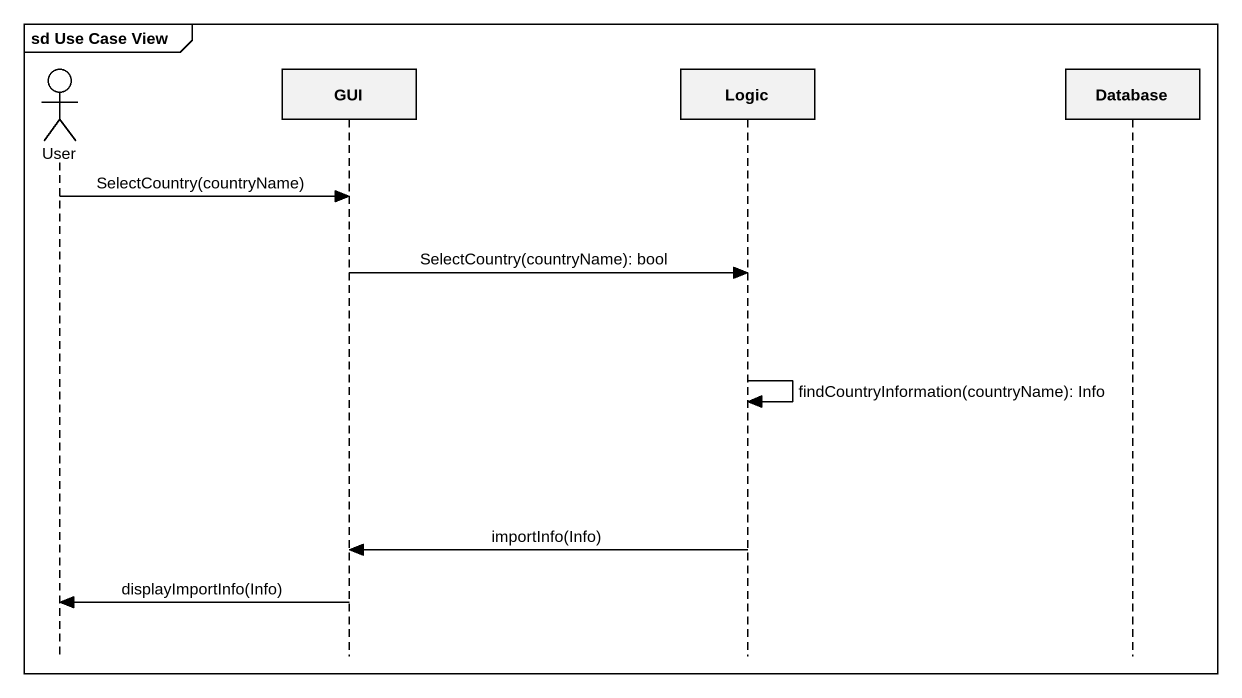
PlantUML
@startuml
mainframe sd Use Case View
hide footbox
actor User
participant GUI
participant Logic
participant "Database" as Database_

User -> GUI : SelectCountry(countryName)
GUI -> Logic : SelectCountry(countryName): bool
Logic -> Logic : findCountryInformation(countryName): Info
Logic -> GUI : importInfo(Info)
GUI -> User : displayImportInfo(Info)
@enduml
